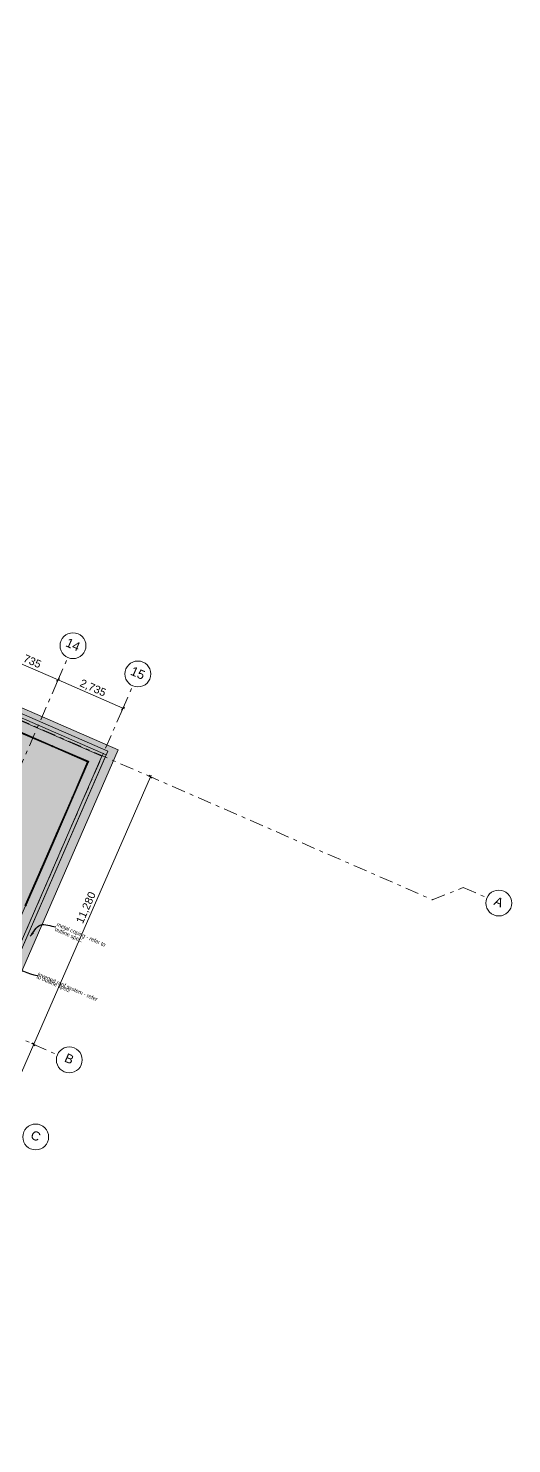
# Model space of a CAD drawing. Header units: millimetres. Extents: x -50172 to 90294, y -72116 to 25069.
# Drawn here: x 71451 to 90136, y -33296 to 21390 of the extents above; entities that cross this region are included whole.
import ezdxf
from ezdxf.enums import TextEntityAlignment as Align

# ---------------------------------------------------------------- set-up
doc = ezdxf.new("R2010")
doc.units = ezdxf.units.MM
doc.header["$MEASUREMENT"] = 0
doc.linetypes.add('Dot & Dashed', pattern=[670.277762, 352.777767, -176.388884, 0, -141.111112])
doc.linetypes.add('Double Dashed', pattern=[1093.611073, 529.166651, -211.666656, 141.111112, -211.666656])
for name, color, linetype in [('A-15-MG_Structural_Grid', 7, 'Continuous'), ('New_A-15-MG_Structural_Grid', 7, 'Continuous'), ('New_A-20-M_Floor_Slab', 7, 'Continuous'), ('New_A-20-M_Roof', 7, 'Continuous'), ('New_A-25-M_Wall_Ext', 7, 'Continuous'), ('New_A-95-D_Dim_Grid.Dim', 7, 'Continuous')]:
    doc.layers.add(name, color=color, linetype=linetype)
for name, color, linetype, lineweight, true_color in [('A-15-MG_Structural_Grid_Pen_No__163', 7, 'Continuous', 0, 0x750077), ('New_A-20-M_Floor_Slab_Pen_No__255', 7, 'Continuous', 13, 0xe8e8e8), ('New_A-25-M_Wall_Ext_Pen_No__64', 7, 'Continuous', 20, 0x606060)]:
    doc.layers.add(name, color=color, linetype=linetype, lineweight=lineweight, true_color=true_color)
for name, color, linetype, lineweight in [('New_A-15-MG_Structural_Grid_Pen_No__4', 7, 'Continuous', 20), ('New_A-20-M_Roof_Pen_No__1', 7, 'Continuous', 13), ('New_A-20-M_Roof_Pen_No__2', 8, 'Continuous', 15), ('New_A-25-M_Wall_Ext_Pen_No__16', 7, 'Continuous', 20), ('New_A-25-M_Wall_Ext_Pen_No__99', 255, 'Continuous', 13), ('New_A-95-D_Dim_Grid.Dim_Pen_No__4', 7, 'Continuous', 20), ('New_A-95-P_Text_Drain_Pen_No__1', 7, 'Continuous', 13), ('New_A-95-P_Text_Drain_Pen_No__85', 8, 'Continuous', 20)]:
    doc.layers.add(name, color=color, linetype=linetype, lineweight=lineweight)
doc.styles.add('GENERATED_STYLE_4', font='')
doc.styles.get('GENERATED_STYLE_4').set_extended_font_data('Swis721 BT')
doc.linetypes.add('Double', pattern='A,0,[1,EC-MA-00-04-DR-A-00373 Phase 2 Hub Roof GA-S2-P181.Shx,S=2.239859,R=0,X=0,Y=-0.070556],-282.222223,0', length=282.222223)
doc.dimstyles.new('GENERATED_STYLE__3', dxfattribs={"dimtxt": 0.18, "dimasz": 182.4, "dimexe": 0.18, "dimexo": 0.0625, "dimgap": 0.09, "dimtad": 0, "dimtih": 1, "dimtoh": 1, "dimdec": 4, "dimzin": 0, "dimdsep": 46, "dimcen": 0.09, "dimadec": 0, "dimazin": 0, "dimtfac": 1, "dimtdec": 4, "dimtmove": 0, "dimatfit": 3, "dimldrblk": 'ARROWHEAD_5', "dimfxl": 1, "dimtolj": 1, "dimtzin": 0, "dimarcsym": 0})
doc.dimstyles.new('GENERATED_STYLE__5', dxfattribs={"dimtxt": 300, "dimasz": 95, "dimexe": 0.18, "dimexo": 0, "dimgap": 0.09, "dimtad": 1, "dimdec": 0, "dimzin": 0, "dimdsep": 46, "dimtxsty": 'GENERATED_STYLE_4', "dimblk": 'ARROWHEAD_2', "dimblk1": 'ARROWHEAD_2', "dimblk2": 'ARROWHEAD_2', "dimcen": 0.09, "dimclrd": 7, "dimclre": 7, "dimclrt": 7, "dimadec": 0, "dimazin": 0, "dimtfac": 1, "dimtdec": 4, "dimtmove": 0, "dimatfit": 3, "dimfxl": 1, "dimtolj": 1, "dimtzin": 0, "dimarcsym": 0})

# ---------------------------------------------------------------- blocks, each defined once
blk = doc.blocks.new('Slab_8_2', base_point=(44717, -19475))
at = {"layer": 'New_A-20-M_Floor_Slab_Pen_No__255', "linetype": 'Continuous', "flags": 128}
for points in [[(44717, -19475), (56303, -24527), (60025, -15992), (65837, -18526), (68742, -19793), (74520, -6541), (54006, 2404), (53947, 2268), (48181, -10955), (48391, -11047)], [(65451, -10640), (66138, -10940), (66438, -10252), (65750, -9953)], [(64207, -13491), (64895, -13791), (65195, -13104), (64507, -12804)]]:
    blk.add_lwpolyline(points, close=True, dxfattribs=at)
blk = doc.blocks.new('Standard grid marker_2')
at = {"layer": 'A-15-MG_Structural_Grid_Pen_No__163', "linetype": 'Double Dashed'}
for p, q in [((86140, 0), (87049, 909)), ((87049, 909), (88049, 909)), ((1909, 0), (86140, 0))]:
    blk.add_line(p, q, dxfattribs=at)
at = {"layer": 'A-15-MG_Structural_Grid_Pen_No__163', "linetype": 'Continuous'}
blk.add_circle((88549, 909), 500, dxfattribs=at)
at = {"layer": 'A-15-MG_Structural_Grid_Pen_No__163', "linetype": 'Double Dashed'}
blk.add_point((86140, 0), dxfattribs=at)
at = {"layer": 'A-15-MG_Structural_Grid_Pen_No__163', "style": 'GENERATED_STYLE_4'}
for tag, p in [('AC_MarkerText_1_0', (-500, 952)), ('AC_MarkerText_1_1', (88549, 952))]:
    blk.add_attdef(tag, text='', height=350, rotation=360, dxfattribs=at).set_placement(p, align=Align.MIDDLE_CENTER)
blk = doc.blocks.new('Polyline_4_2', base_point=(53946, 1692))
at = {"layer": 'New_A-20-M_Roof_Pen_No__2', "linetype": 'Continuous'}
for q in [(68127, -19252), (68585, -19452)]:
    blk.add_line((68256, -19581), q, dxfattribs=at)
at = {"layer": 'New_A-20-M_Roof_Pen_No__2', "linetype": 'Double', "flags": 128}
blk.add_lwpolyline([(53946, 1692), (73764, -6949), (68256, -19581)], dxfattribs=at)
blk = doc.blocks.new('Standard grid marker_3')
at = {"layer": 'A-15-MG_Structural_Grid_Pen_No__163', "linetype": 'Double Dashed'}
for p, q in [((1000, 0), (74255, 0)), ((74255, 0), (75255, 0))]:
    blk.add_line(p, q, dxfattribs=at)
at = {"layer": 'A-15-MG_Structural_Grid_Pen_No__163', "linetype": 'Continuous'}
blk.add_circle((75755, 0), 500, dxfattribs=at)
at = {"layer": 'A-15-MG_Structural_Grid_Pen_No__163', "linetype": 'Double Dashed'}
blk.add_point((74255, 0), dxfattribs=at)
blk.add_point((74255, 0), dxfattribs=at)
at = {"layer": 'A-15-MG_Structural_Grid_Pen_No__163', "style": 'GENERATED_STYLE_4'}
for tag, p in [('AC_MarkerText_1_0', (-500, 43)), ('AC_MarkerText_1_1', (75755, 43))]:
    blk.add_attdef(tag, text='', height=350, rotation=360, dxfattribs=at).set_placement(p, align=Align.MIDDLE_CENTER)
blk = doc.blocks.new('*D334')
at = {"layer": 'New_A-95-D_Dim_Grid.Dim_Pen_No__4', "linetype": 'Continuous'}
for p, q in [((72601, -3787), (70094, -2694)), ((72543, -3830), (72660, -3744)), ((72639, -3701), (72564, -3873)), ((75109, -4880), (72601, -3787)), ((75050, -4923), (75167, -4837)), ((75146, -4794), (75071, -4966)), ((75165, -4905), (75109, -4880))]:
    blk.add_line(p, q, dxfattribs=at)
at = {"layer": 'New_A-95-D_Dim_Grid.Dim_Pen_No__4', "insert": (73393, -4067), "char_height": 300, "attachment_point": 7, "rotation": 336.4404, "style": 'GENERATED_STYLE_4'}
blk.add_mtext('\\A1;{\\fSwis721 BT|b0|i0|c0|p34;2,735}', dxfattribs=at)
blk = doc.blocks.new('ARROWHEAD_2')
at = {"color": 0, "linetype": 'Continuous', "lineweight": 0}
for p, q in [((0, 0), (-1, 0)), ((-0.38, -0.66), (0.38, 0.66))]:
    blk.add_line(p, q, dxfattribs=at)
blk = doc.blocks.new('*D335')
at = {"layer": 'New_A-95-D_Dim_Grid.Dim_Pen_No__4', "linetype": 'Continuous'}
for p, q in [((70094, -2694), (62761, 504)), ((70036, -2737), (70153, -2651)), ((70132, -2608), (70057, -2780)), ((72601, -3787), (70094, -2694)), ((72543, -3830), (72660, -3744)), ((72639, -3701), (72564, -3873))]:
    blk.add_line(p, q, dxfattribs=at)
at = {"layer": 'New_A-95-D_Dim_Grid.Dim_Pen_No__4', "insert": (70886, -2974), "char_height": 300, "attachment_point": 7, "rotation": 336.4404, "style": 'GENERATED_STYLE_4'}
blk.add_mtext('\\A1;{\\fSwis721 BT|b0|i0|c0|p34;2,735}', dxfattribs=at)
blk = doc.blocks.new('Railing Horizontal 19')
at = {"layer": 'New_A-25-M_Wall_Ext_Pen_No__16', "linetype": 'Dot & Dashed'}
blk.add_line((0, 0), (1510, 0), dxfattribs=at)
at = {"layer": 'New_A-25-M_Wall_Ext_Pen_No__64', "linetype": 'Continuous'}
for p, q in [((20, 20), (-20, 20)), ((-20, 20), (-20, -20)), ((0, 20), (0, -20)), ((1510, 20), (0, 20)), ((20, -20), (20, 20)), ((1530, 20), (1490, 20)), ((1490, 20), (1490, -20)), ((1510, -20), (1510, 20)), ((1530, -20), (1530, 20)), ((-20, -20), (20, -20)), ((0, -20), (1510, -20)), ((1490, -20), (1530, -20))]:
    blk.add_line(p, q, dxfattribs=at)
blk = doc.blocks.new('ARROWHEAD_5')
at = {"color": 0, "linetype": 'Continuous', "lineweight": 0}
blk.add_line((0, 0), (-1, 0), dxfattribs=at)
blk.add_solid([(-1, 0.2679), (0, 0), (-1, -0.2679), (-1, 0.2679)], dxfattribs=at)
blk = doc.blocks.new('Standard grid marker_23')
at = {"layer": 'New_A-15-MG_Structural_Grid_Pen_No__4', "linetype": 'Double Dashed'}
for p, q in [((1000, 0), (0, 0)), ((1000, 0), (29726, 0)), ((29726, 0), (30726, 0))]:
    blk.add_line(p, q, dxfattribs=at)
at = {"layer": 'New_A-15-MG_Structural_Grid_Pen_No__4', "linetype": 'Continuous'}
for centre in [(-500, 0), (31226, 0)]:
    blk.add_circle(centre, 500, dxfattribs=at)
at = {"layer": 'New_A-15-MG_Structural_Grid_Pen_No__4', "linetype": 'Double Dashed'}
for p in [(1000, 0), (1000, 0), (29726, 0), (29726, 0)]:
    blk.add_point(p, dxfattribs=at)
at = {"layer": 'New_A-15-MG_Structural_Grid_Pen_No__4', "style": 'GENERATED_STYLE_4'}
for tag, p in [('AC_MarkerText_1_0', (-500, 36)), ('AC_MarkerText_1_1', (31226, 36))]:
    blk.add_attdef(tag, text='', height=350, rotation=90, dxfattribs=at).set_placement(p, align=Align.MIDDLE_CENTER)
blk = doc.blocks.new('*D388')
at = {"layer": 'New_A-95-D_Dim_Grid.Dim_Pen_No__4', "linetype": 'Continuous'}
for p, q in [((76169, -7527), (71661, -17866)), ((76083, -7489), (76255, -7564)), ((76212, -7585), (76126, -7469)), ((76194, -7471), (76169, -7527)), ((71575, -17829), (71746, -17904)), ((71703, -17924), (71618, -17808))]:
    blk.add_line(p, q, dxfattribs=at)
at = {"layer": 'New_A-95-D_Dim_Grid.Dim_Pen_No__4', "insert": (73607, -13252), "char_height": 300, "attachment_point": 7, "rotation": 66.4404, "style": 'GENERATED_STYLE_4'}
blk.add_mtext('\\A1;{\\fSwis721 BT|b0|i0|c0|p34;11,280}', dxfattribs=at)
blk = doc.blocks.new('*D389')
at = {"layer": 'New_A-95-D_Dim_Grid.Dim_Pen_No__4', "linetype": 'Continuous'}
for p, q in [((76169, -7527), (71661, -17866)), ((71661, -17866), (70361, -20845)), ((71575, -17829), (71746, -17904)), ((71703, -17924), (71618, -17808)), ((70276, -20808), (70447, -20883)), ((70404, -20904), (70319, -20787))]:
    blk.add_line(p, q, dxfattribs=at)
at = {"layer": 'New_A-95-D_Dim_Grid.Dim_Pen_No__4', "insert": (70744, -19818), "char_height": 300, "attachment_point": 7, "rotation": 66.4404, "style": 'GENERATED_STYLE_4'}
blk.add_mtext('\\A1;{\\fSwis721 BT|b0|i0|c0|p34;3,250}', dxfattribs=at)
blk = doc.blocks.new('*D390')
at = {"layer": 'New_A-95-D_Dim_Grid.Dim_Pen_No__4', "linetype": 'Continuous'}
for p, q in [((71661, -17866), (70361, -20845)), ((70361, -20845), (66864, -28866)), ((70276, -20808), (70447, -20883)), ((70404, -20904), (70319, -20787)), ((66778, -28829), (66950, -28904)), ((66821, -28808), (66907, -28924)), ((66864, -28866), (66840, -28922))]:
    blk.add_line(p, q, dxfattribs=at)
at = {"layer": 'New_A-95-D_Dim_Grid.Dim_Pen_No__4', "insert": (68346, -25318), "char_height": 300, "attachment_point": 7, "rotation": 66.4404, "style": 'GENERATED_STYLE_4'}
blk.add_mtext('\\A1;{\\fSwis721 BT|b0|i0|c0|p34;8,750}', dxfattribs=at)

msp = doc.modelspace()

# ---------------------------------------------------------------- hatches: boundary and pattern name
at = {"layer": 'New_A-20-M_Roof_Pen_No__2', "linetype": 'Continuous'}
h = msp.add_hatch(dxfattribs=at)
h.set_pattern_fill('Lightweight_Concrete_0002', color=256, style=0, pattern_type=2)
h.set_pattern_definition([(66.4404, (68870.4, -19186.2), (-714.454, 311.537), [48.75, -401.25]), (66.4404, (68603.1, -18824.2), (-714.454, 311.537), [48.75, -401.25]), (126.4404, (68870.4, -19186.2), (627.026, 462.967), [48.75, -401.25]), (126.4404, (69050.26, -18773.7), (627.026, 462.967), [48.75, -401.25]), (186.4404, (68889.9, -19141.5), (-87.428, 774.504), [48.75, -401.25]), (186.4404, (69069.74, -18729), (-87.428, 774.504), [48.75, -401.25]), (66.4404, (68801.64, -19156.23), (-137.4967, 59.9554), [0, -150, 0, -225]), (111.4404, (68831.62, -19087.48), (139.6197, 54.83), [0, -112.5, 0, -187.5])])
h.paths.add_polyline_path([(48227.7, -10847.5), (53946.8, 2268.2), (74461.3, -6677.2), (68742.3, -19792.8)])
h.paths.add_polyline_path([(64946.5, -13922.8), (64075.7, -13543.1), (64455.4, -12672.3), (65326.2, -13052)], flags=0)
h.paths.add_polyline_path([(66189.8, -11071.6), (65319, -10691.8), (65698.7, -9821), (66569.5, -10200.7)], flags=0)
at = {"layer": 'New_A-25-M_Wall_Ext_Pen_No__99', "linetype": 'Continuous'}
msp.add_hatch(color=256, dxfattribs=at).paths.add_polyline_path([(55151.1, 1615.1), (55339.5, 2048.2), (74496.5, -6283.9), (74496.6, -6283.4), (74931.6, -6473.1), (74734, -6927.6), (74733.6, -6927.4), (65438.3, -28244.4), (65259.5, -28654.4), (64824.5, -28464.7), (45675.5, -20114.7), (45883.9, -19636.6), (64990.4, -27968), (74255.8, -6719.5)])

# ---------------------------------------------------------------- linework, layer by layer
at = {"layer": 'New_A-20-M_Roof_Pen_No__1', "linetype": 'Continuous', "flags": 128}
msp.add_lwpolyline([(48227.7, -10847.5), (53946.8, 2268.2), (74461.3, -6677.2), (68742.3, -19792.8)], close=True, dxfattribs=at)
at = {"layer": 'New_A-20-M_Roof_Pen_No__2', "linetype": 'Continuous'}
for p, q in [((54111.2, 2068.7), (74298.4, -6738.1)), ((74923.6, -6492.6), (55339.5, 2048.2)), ((65259.9, -28654.5), (74923.6, -6492.6)), ((74298.4, -6738.1), (68627.7, -19742.8))]:
    msp.add_line(p, q, dxfattribs=at)

# ---------------------------------------------------------------- block references
at = {"layer": 'A-15-MG_Structural_Grid', "color": 8, "linetype": 'Continuous', "lineweight": 15}
ref = msp.add_blockref('Standard grid marker_2', (8103.9, 22153.2), dxfattribs=dict(at, zscale=1000, rotation=336.440411583993))
ref.add_attrib('AC_MarkerText_1_1', 'A', dxfattribs={"layer": 'A-15-MG_Structural_Grid_Pen_No__163', "color": 216, "true_color": 0x750077, "height": 350, "rotation": 336.44041, "style": 'GENERATED_STYLE_4'}).set_placement((89635.6, -12363.5), align=Align.MIDDLE_CENTER)
ref = msp.add_blockref('Standard grid marker_3', (3595.3, 11813.5), dxfattribs=dict(at, zscale=1000, rotation=336.440411583993))
ref.add_attrib('AC_MarkerText_1_1', 'B', dxfattribs={"layer": 'A-15-MG_Structural_Grid_Pen_No__163', "color": 216, "true_color": 0x750077, "height": 350, "rotation": 336.44041, "style": 'GENERATED_STYLE_4'}).set_placement((73035.5, -18422.5), align=Align.MIDDLE_CENTER)
ref = msp.add_blockref('Standard grid marker_3', (2296.2, 8834.4), dxfattribs=dict(at, zscale=1000, rotation=336.440411583993))
ref.add_attrib('AC_MarkerText_1_1', 'C', dxfattribs={"layer": 'A-15-MG_Structural_Grid_Pen_No__163', "color": 216, "true_color": 0x750077, "height": 350, "rotation": 336.44041, "style": 'GENERATED_STYLE_4'}).set_placement((71736.4, -21401.4), align=Align.MIDDLE_CENTER)
at = {"layer": 'New_A-15-MG_Structural_Grid', "color": 8, "linetype": 'Continuous', "lineweight": 15}
ref = msp.add_blockref('Standard grid marker_23', (72978.9, -2921.6), dxfattribs=dict(at, zscale=1000, rotation=246.4404115839982))
ref.add_attrib('AC_MarkerText_1', '14', dxfattribs={"layer": 'New_A-15-MG_Structural_Grid_Pen_No__4', "color": 7, "height": 350, "rotation": 336.44041, "style": 'GENERATED_STYLE_4'}).set_placement((73178.7, -2422.1), align=Align.MIDDLE_CENTER)
ref.add_attrib('AC_MarkerText_1_1', '14', dxfattribs={"layer": 'New_A-15-MG_Structural_Grid_Pen_No__4', "color": 7, "height": 350, "rotation": 336.44041, "style": 'GENERATED_STYLE_4'}).set_placement((60497.8, -31503.5), align=Align.MIDDLE_CENTER)
ref = msp.add_blockref('Standard grid marker_23', (75485.9, -4014.8), dxfattribs=dict(at, zscale=1000, rotation=246.4404115839982))
ref.add_attrib('AC_MarkerText_1', '15', dxfattribs={"layer": 'New_A-15-MG_Structural_Grid_Pen_No__4', "color": 7, "height": 350, "rotation": 336.44041, "style": 'GENERATED_STYLE_4'}).set_placement((75685.7, -3519.6), align=Align.MIDDLE_CENTER)
ref.add_attrib('AC_MarkerText_1_1', '15', dxfattribs={"layer": 'New_A-15-MG_Structural_Grid_Pen_No__4', "color": 7, "height": 350, "rotation": 336.44041, "style": 'GENERATED_STYLE_4'}).set_placement((63004.8, -32601.1), align=Align.MIDDLE_CENTER)
at = {"layer": 'New_A-20-M_Floor_Slab', "color": 254, "linetype": 'Continuous', "lineweight": 13, "true_color": 0xe8e8e8}
msp.add_blockref('Slab_8_2', (44716.7, -19474.9), dxfattribs=at)
at = {"layer": 'New_A-20-M_Roof', "color": 8, "linetype": 'Double', "lineweight": 15}
msp.add_blockref('Polyline_4_2', (53946.5, 1692), dxfattribs=at)
at = {"layer": 'New_A-25-M_Wall_Ext', "color": 251, "linetype": 'Continuous', "lineweight": 20, "true_color": 0x606060, "zscale": 1000}
for p, rotation in [((72379.7, -6345.9), 156.4404115839918), ((73763.9, -6949.4), 156.4404115839918), ((73763.9, -6949.4), 246.4404115840008), ((73160.3, -8333.5), 246.4404115840008), ((72556.8, -9717.7), 246.4404115840008), ((71953.2, -11101.8), 246.4404115840008)]:
    msp.add_blockref('Railing Horizontal 19', p, dxfattribs=dict(at, rotation=rotation))

# ---------------------------------------------------------------- texts
at = {"layer": 'New_A-95-P_Text_Drain_Pen_No__1', "linetype": 'Continuous', "char_height": 150, "width": 2558.72, "attachment_point": 4, "rotation": 336.44041, "style": 'GENERATED_STYLE_4'}
for s, insert, line_spacing_factor in [('\\A1;{\\fSwis721 BT|b0|i0|c0|p34;metal coping - refer to outline spec.}', (72514.1, -13328.1), 0.795909), ('\\A1;{\\fSwis721 BT|b0|i0|c0|p34;inverted roof system - refer to outline spec.}', (71794.8, -15206.2), 0.410344)]:
    msp.add_mtext(s, dxfattribs=dict(at, insert=insert, line_spacing_factor=line_spacing_factor))

# ---------------------------------------------------------------- dimensions: what is measured, and where the dimension line sits
at = {"layer": 'New_A-95-D_Dim_Grid.Dim', "linetype": 'Continuous'}
for base, p1, p2, angle, picture, middle, turn in [((70094.5, -2693.8), (72579.2, -3838.3), (70072.1, -2745.1), 156.44041, '*D335', (71431.8, -3047.9), 336.44041), ((72601.5, -3787), (75086.2, -4931.4), (72579.2, -3838.3), 156.44041, '*D334', (73938.9, -4141.1), 336.44041), ((70361.5, -20845.4), (71660.5, -17866.3), (70361.5, -20845.4), 246.44041, '*D389', (70818.5, -19272), 66.44041), ((71660.5, -17866.3), (87063.9, -12277.3), (71660.5, -17866.3), 246.44041, '*D388', (73728.5, -12598.3), 66.44041), ((66864.1, -28866.1), (70361.5, -20845.4), (66864.1, -28866.1), 246.44041, '*D390', (68420.2, -24771.9), 66.44041)]:
    dim = msp.add_linear_dim(base=base, p1=p1, p2=p2, angle=angle, dimstyle='GENERATED_STYLE__5', dxfattribs=at)
    dim.commit()
    dim.dimension.update_dxf_attribs({"geometry": picture, "text_midpoint": middle, "dimtype": 160, "text_rotation": turn})

# ---------------------------------------------------------------- leaders
at = {"layer": 'New_A-95-P_Text_Drain_Pen_No__85', "linetype": 'Continuous', "path_type": 1, "annotation_type": 0, "has_hookline": 1, "hookline_direction": 0, "horizontal_direction": (0.916645, -0.399703, 0)}
for points, text_width in [([(71526.3, -13691.8), (71915.6, -13255.4), (72514, -13328.1)], 2478.6), ([(69281.6, -15336.4), (69763.5, -14803.9), (71794.7, -15206.2)], 2364.3)]:
    msp.add_leader(points, dimstyle='GENERATED_STYLE__3', dxfattribs=dict(at, text_width=text_width))

doc.saveas('drawing.dxf')
